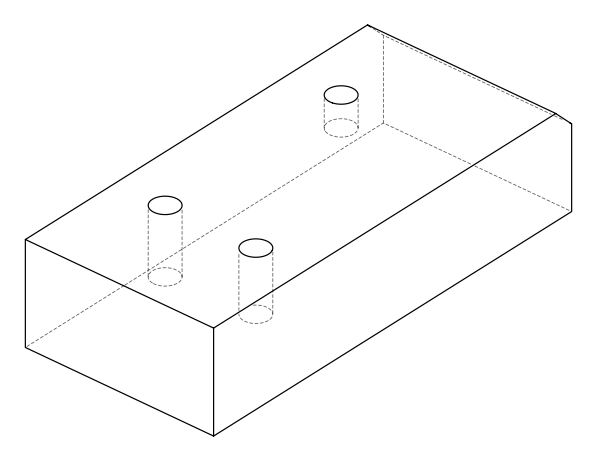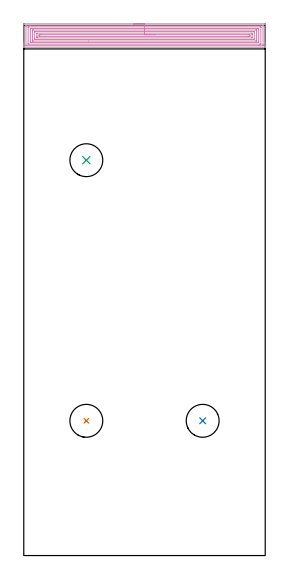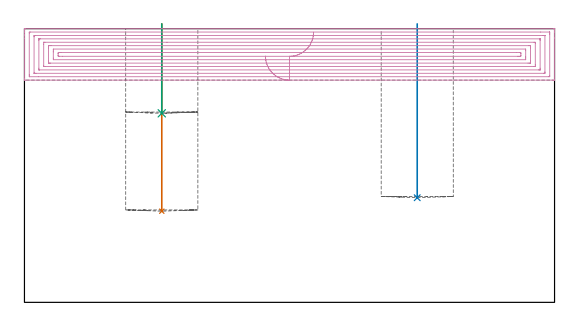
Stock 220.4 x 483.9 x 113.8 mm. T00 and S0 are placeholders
(PLAN: 4 operations, 1 tool changes, 15.2 min)
(1 INDEXABLE_INSERT_DRILL_BLIND_HOLE_FROM_SOLID | STEP1POCKET | NXT0302_031 | 0.31 min | 53348 mm3)
(2 INDEXABLE_INSERT_DRILL_BLIND_HOLE_FROM_SOLID_1 | STEP1POCKET_1 | NXT0302_031 | 0.29 min | 49391 mm3)
(3 INDEXABLE_INSERT_DRILL_BLIND_HOLE_FROM_SOLID_2 | STEP1POCKET_2 | NXT0302_031 | 0.15 min | 24608 mm3)
(4 AREA_MILL | FG_CHAMFER_SURFACE | UGT0205_001 | 14.43 min | 50466 mm3)
(TOOL NXT0302_031 | Index. Insert Drill 30mm [880-D3000L32-05] | D30 PA176 FL150 Z2)
(TOOL UGT0205_001 | Chamfer Mill 20 x 3 x 45 deg. | D20 FL50 Z2)
(OP 1 INDEXABLE_INSERT_DRILL_BLIND_HOLE_FROM_SOLID)
G17 G21 G94 G90
T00 M6
G54
G17 G0 G90 X57.1 Y123. S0 M3
G43 Z123.8 H1
G94 G81 G98 Z37.9 F250. R115.8
G80
M5
M2
(OP 2 INDEXABLE_INSERT_DRILL_BLIND_HOLE_FROM_SOLID_1)
G17 G21 G94 G90
T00 M6
G54
G17 G0 G90 X163.3 Y123. S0 M3
G43 Z123.8 H1
G94 G81 G98 Z43.5 F250. R115.8
G80
M5
M2
(OP 3 INDEXABLE_INSERT_DRILL_BLIND_HOLE_FROM_SOLID_2)
G17 G21 G94 G90
T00 M6
G54
G17 G0 G90 X57.1 Y360.9 S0 M3
G43 Z123.8 H1
G94 G81 G98 Z78.6 F250. R115.8
G80
M5
M2
(OP 4 AREA_MILL)
G17 G21 G94 G90
T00 M6
G54
G17 G0 G90 X100.2 Y485.4 S1061 M3
G43 Z123.8 H0
Z102.4
G94 G1 X100.238 Z101.528 F250.
X100.352 Z100.663
X100.541 Z99.812
X100.803 Z98.98
X101.137 Z98.174
X101.54 Z97.4
X102.008 Z96.664
X102.54 Z95.972
X103.129 Z95.329
X103.772 Z94.739
X104.464 Z94.208
X105.2 Z93.74
X105.974 Z93.337
X106.78 Z93.003
X107.612 Z92.741
X108.464 Z92.552
X109.328 Z92.438
X110.2 Z92.4
X219.767
X220.147 Y485.397 Z92.402
X220.39 Y485.392 Z92.406
X220.4 Y485.146 Z92.652
Y467.797 Z109.998
Y465.399 Z112.396
Y464.663 Z113.137
Y464.426 Z113.373
Y464.029 Z113.762
Y463.997 Z113.793
X220.398 Z113.794
X220.214 Y464. Z113.8
X0.186
X0.009 Y464.003 Z113.788
X0. Y464.029 Z113.762
Y464.426 Z113.373
Y464.662 Z113.137
Y465.399 Z112.396
Y466.653 Z111.144
Y468.056 Z109.739
Y484.887 Z92.91
X0.002 Y485.148 Z92.65
X0.01 Y485.392 Z92.406
X0.256 Y485.399 Z92.399
X110.2 Y485.4 Z92.4
Y483.986 Z93.814
X217.994 Y483.985 Z93.815
X218.39 Y483.97 Z93.83
X218.395 Y483.85 Z93.95
X218.399 Y483.584 Z94.216
X218.4 Y466.285 Z111.515
X218.399 Y465.868 Z111.932
X218.39 Y465.45 Z112.35
X218.382 Y465.42 Z112.38
X218.362 Y465.418 Z112.382
X218.308 Y465.415 Z112.385
X214.624 Y465.414 Z112.386
X2.406 Y465.415 Z112.385
X2.01 Y465.43 Z112.37
X2.005 Y465.55 Z112.25
X2.001 Y465.816 Z111.984
X2. Y483.115 Z94.685
X2.001 Y483.532 Z94.268
X2.01 Y483.95 Z93.85
X2.018 Y483.98 Z93.82
X2.038 Y483.982 Z93.818
X2.092 Y483.985 Z93.815
X5.79 Y483.986 Z93.814
X110.2
Y482.572 Z95.228
X215.844 Y482.571 Z95.229
X216.189 Y482.57 Z95.23
X216.304 Y482.568 Z95.232
X216.387 Y482.565 Z95.235
X216.392 Y482.438 Z95.362
X216.398 Y482.23 Z95.57
X216.4 Y482.021 Z95.779
X216.399 Y466.963 Z110.837
X216.395 Y466.892 Z110.908
X216.39 Y466.842 Z110.958
X216.36 Y466.835 Z110.965
X216.189 Y466.833 Z110.967
X215.639 Y466.829 Z110.971
X4.556
X4.211 Y466.83 Z110.97
X4.096 Y466.832 Z110.968
X4.013 Y466.835 Z110.965
X4.008 Y466.962 Z110.838
X4.002 Y467.17 Z110.63
X4. Y467.379 Z110.421
X4.001 Y482.437 Z95.363
X4.005 Y482.508 Z95.292
X4.01 Y482.558 Z95.242
X4.04 Y482.565 Z95.235
X4.211 Y482.567 Z95.233
X4.761 Y482.571 Z95.229
X110.2 Y482.572 Z95.228
Y481.157 Z96.643
X213.694
X214.277 Y481.156 Z96.644
X214.337 Y481.154 Z96.646
X214.378 Y481.151 Z96.649
X214.39 Y481.145 Z96.655
X214.393 Y481.122 Z96.678
X214.398 Y480.901 Z96.899
X214.4 Y480.458 Z97.342
Y468.943 Z108.857
X214.397 Y468.499 Z109.301
X214.392 Y468.279 Z109.521
X214.39 Y468.255 Z109.545
X214.372 Y468.249 Z109.551
X214.313 Y468.246 Z109.554
X214.211 Y468.244 Z109.556
X6.706 Y468.243 Z109.557
X6.123 Y468.244 Z109.556
X6.063 Y468.246 Z109.554
X6.023 Y468.249 Z109.551
X6.01 Y468.255 Z109.545
X6.007 Y468.278 Z109.522
X6.002 Y468.499 Z109.301
X6. Y468.942 Z108.858
Y480.458 Z97.342
X6.003 Y480.901 Z96.899
X6.007 Y481.122 Z96.678
X6.01 Y481.145 Z96.655
X6.028 Y481.151 Z96.649
X6.087 Y481.154 Z96.646
X6.189 Y481.157 Z96.643
X110.2
Y479.743 Z98.057
X211.89
X212.235 Y479.741 Z98.059
X212.334 Y479.739 Z98.061
X212.387 Y479.736 Z98.064
X212.39 Y479.727 Z98.073
X212.395 Y479.669 Z98.131
X212.398 Y479.572 Z98.228
X212.4 Y478.896 Z98.904
X212.399 Y470.039 Z107.761
X212.395 Y469.828 Z107.972
X212.39 Y469.666 Z108.134
X212.062 Y469.66 Z108.14
X211.889 Y469.658 Z108.142
X59.261 Y469.657 Z108.143
X8.51
X8.165 Y469.659 Z108.141
X8.067 Y469.661 Z108.139
X8.013 Y469.664 Z108.136
X8.01 Y469.673 Z108.127
X8.005 Y469.731 Z108.069
X8.002 Y469.828 Z107.972
X8. Y470.504 Z107.296
X8.001 Y479.361 Z98.439
X8.005 Y479.572 Z98.228
X8.01 Y479.734 Z98.066
X8.338 Y479.74 Z98.06
X8.511 Y479.742 Z98.058
X110.2 Y479.743 Z98.057
Y478.329 Z99.471
X209.395 Y478.328 Z99.472
X209.928 Y478.326 Z99.474
X210.296 Y478.322 Z99.478
X210.39 Y478.315 Z99.485
X210.396 Y478.223 Z99.577
X210.399 Y477.8 Z100.
X210.4 Y477.333 Z100.467
Y472.018 Z105.782
X210.398 Y471.6 Z106.2
X210.393 Y471.14 Z106.66
X210.386 Y471.078 Z106.722
X210.328 Y471.076 Z106.724
X210.195 Y471.073 Z106.727
X209.928 Y471.072 Z106.728
X209.567 Y471.071 Z106.729
X11.005 Y471.072 Z106.728
X10.472 Y471.074 Z106.726
X10.104 Y471.078 Z106.722
X10.01 Y471.085 Z106.715
X10.004 Y471.177 Z106.623
X10.001 Y471.6 Z106.2
X10. Y472.067 Z105.733
Y477.382 Z100.418
X10.002 Y477.8 Z100.
X10.007 Y478.26 Z99.54
X10.014 Y478.322 Z99.478
X10.072 Y478.324 Z99.476
X10.205 Y478.327 Z99.473
X10.472 Y478.328 Z99.472
X10.833 Y478.329 Z99.471
X110.2
Y476.915 Z100.885
X208.39
X208.397 Y476.66 Z101.14
X208.399 Y476.029 Z101.771
X208.4 Y475.771 Z102.029
X208.399 Y473.115 Z104.685
X208.39 Y472.485 Z105.315
X12.01
X12.003 Y472.74 Z105.06
X12.001 Y473.371 Z104.429
X12. Y473.629 Z104.171
X12.001 Y476.286 Z101.514
X12.01 Y476.915 Z100.885
X110.2
Y475.501 Z102.299
X205.095 Y475.5 Z102.3
X205.456
X205.993 Y475.497 Z102.303
X206.351 Y475.493 Z102.307
X206.393 Y475.143 Z102.657
X206.398 Y475.096 Z102.704
X206.397 Y474.257 Z103.543
X206.395 Y474.213 Z103.587
X206.351 Y473.907 Z103.893
X205.815 Y473.902 Z103.898
X204.562 Y473.9 Z103.9
X15.305
X14.944
X14.407 Y473.903 Z103.897
X14.049 Y473.907 Z103.893
X14.007 Y474.257 Z103.543
X14.002 Y474.304 Z103.496
X14.003 Y475.143 Z102.657
X14.005 Y475.187 Z102.613
X14.049 Y475.493 Z102.307
X14.585 Y475.498 Z102.302
X15.838 Y475.501 Z102.299
X110.2
X111.072 Z102.337
X111.937 Z102.451
X112.788 Z102.64
X113.62 Z102.903
X114.426 Z103.236
X115.2 Z103.639
X115.936 Z104.108
X116.628 Z104.639
X117.271 Z105.228
X117.86 Z105.872
X118.392 Z106.564
X118.86 Z107.299
X119.263 Z108.073
X119.597 Z108.879
X119.859 Z109.711
X120.048 Z110.563
X120.162 Z111.428
X120.2 Z112.299
G0 Z123.8
M5
M2
